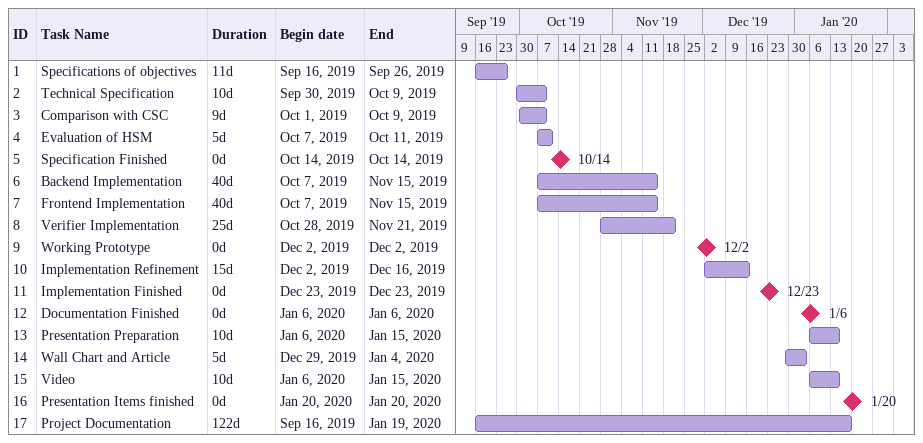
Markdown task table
| ID | Task | Duration | Start | Finish |
|---|---|---|---|---|
| 1 | Specifications of objectives | 11d | 2019-09-16 | 2019-09-26 |
| 2 | Technical Specification | 10d | 2019-09-30 | 2019-10-09 |
| 3 | Comparison with CSC | 9d | 2019-10-01 | 2019-10-09 |
| 4 | Evaluation of HSM | 5d | 2019-10-07 | 2019-10-11 |
| 5 | Specification Finished | 0d | 2019-10-14 | 2019-10-14 |
| 6 | Backend Implementation | 40d | 2019-10-07 | 2019-11-15 |
| 7 | Frontend Implementation | 40d | 2019-10-07 | 2019-11-15 |
| 8 | Verifier Implementation | 25d | 2019-10-28 | 2019-11-21 |
| 9 | Working Prototype | 0d | 2019-12-02 | 2019-12-02 |
| 10 | Implementation Refinement | 15d | 2019-12-02 | 2019-12-16 |
| 11 | Implementation Finished | 0d | 2019-12-23 | 2019-12-23 |
| 12 | Documentation Finished | 0d | 2020-01-06 | 2020-01-06 |
| 13 | Presentation Preparation | 10d | 2020-01-06 | 2020-01-15 |
| 14 | Wall Chart and Article | 5d | 2019-12-29 | 2020-01-04 |
| 15 | Video | 10d | 2020-01-06 | 2020-01-15 |
| 16 | Presentation Items finished | 0d | 2020-01-20 | 2020-01-20 |
| 17 | Project Documentation | 122d | 2019-09-16 | 2020-01-19 |
